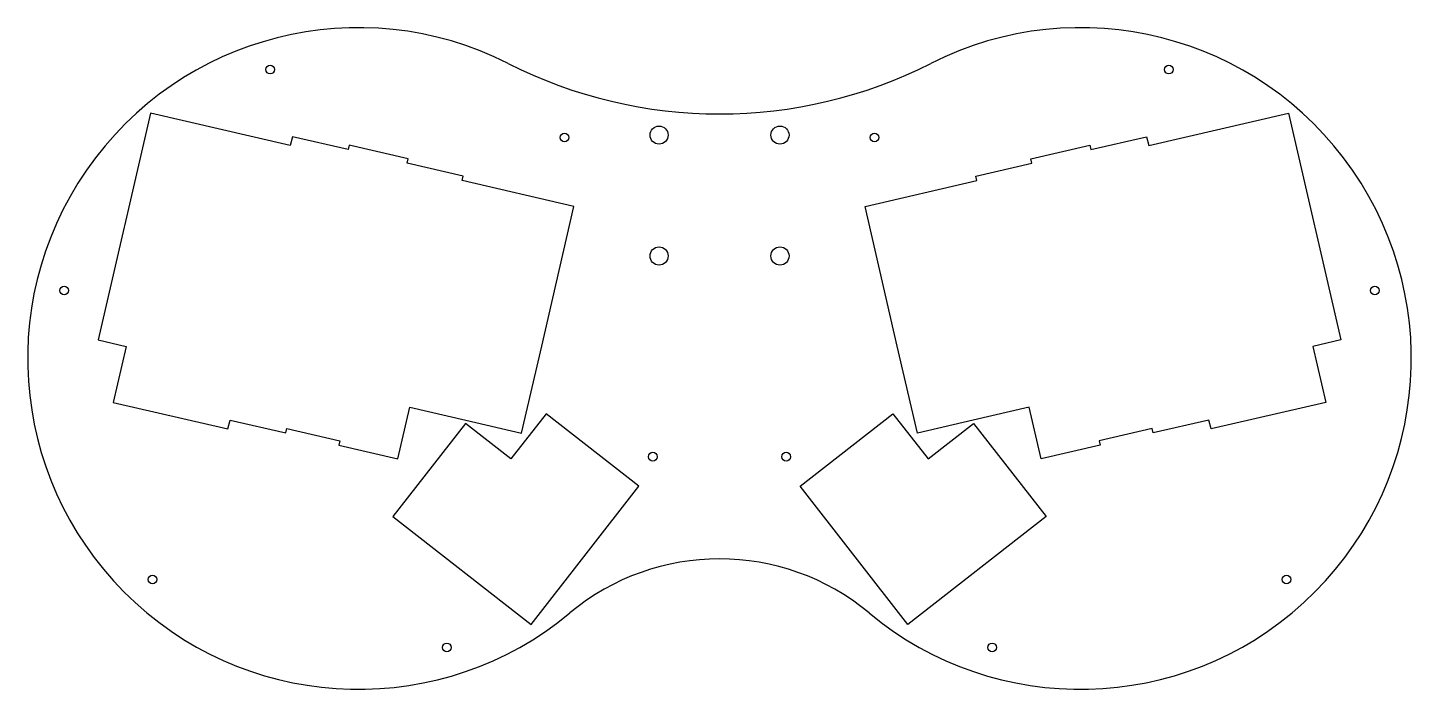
# Model space of a CAD drawing. Extents: x 0 to 458, y 0 to 219.
import ezdxf

# ---------------------------------------------------------------- set-up
doc = ezdxf.new("R2010")
doc.units = 0

# ---------------------------------------------------------------- blocks, each defined once
blk = doc.blocks.new('drill_m3')
blk.add_circle((0, 0), 1.45)
blk = doc.blocks.new('drill_7mm')
blk.add_circle((0, 0), 3)

msp = doc.modelspace()

# ---------------------------------------------------------------- linework, layer by layer
for points in [[(40.62, 190.62, 0), (23.3, 115.59, 0), (32.56, 113.46, 0), (28.28, 94.94, 0), (66.28, 86.17, 0), (66.96, 89.09, 0), (85.47, 84.82, 0), (85.81, 86.28, 0), (103.35, 82.23, 0), (103.01, 80.77, 0), (122.5, 76.27, 0), (126.43, 93.32, 0), (144.95, 89.05, 0), (163.46, 84.77, 0), (170.1, 113.52, 0), (180.78, 159.8, 0), (143.75, 168.35, 0), (144.09, 169.81, 0), (125.58, 174.08, 0), (125.92, 175.55, 0), (106.43, 180.04, 0), (106.09, 178.58, 0), (87.58, 182.86, 0), (86.9, 179.93, 0), (40.62, 190.62, 0)], [(417.25, 190.62, 0), (434.57, 115.59, 0), (425.31, 113.46, 0), (429.59, 94.94, 0), (391.59, 86.17, 0), (390.91, 89.09, 0), (372.4, 84.82, 0), (372.06, 86.28, 0), (354.52, 82.23, 0), (354.86, 80.77, 0), (335.37, 76.27, 0), (331.44, 93.32, 0), (312.92, 89.05, 0), (294.41, 84.77, 0), (287.78, 113.52, 0), (277.09, 159.8, 0), (314.12, 168.35, 0), (313.78, 169.81, 0), (332.29, 174.08, 0), (331.95, 175.55, 0), (351.44, 180.04, 0), (351.78, 178.58, 0), (370.29, 182.86, 0), (370.97, 179.93, 0), (417.25, 190.62, 0)], [(120.86, 57.2, 0), (166.57, 21.49, 0), (202.27, 67.2, 0), (171.54, 91.21, 0), (159.84, 76.24, 0), (144.87, 87.94, 0), (120.86, 57.2, 0)], [(337.01, 57.2, 0), (291.31, 21.49, 0), (255.6, 67.2, 0), (286.33, 91.21, 0), (298.03, 76.24, 0), (313, 87.94, 0), (337.01, 57.2, 0)]]:
    msp.add_polyline3d(points)
for centre, radius, start, end in [((109.47, 109.47), 109.47, 63.1246, -50.2605), ((348.4, 109.47), 109.47, 230.2605, 116.8754), ((228.94, 345.2), 154.81, 243.1246, -63.1246), ((228.94, -34.23), 77.41, 50.2605, 129.7395)]:
    msp.add_arc(centre, radius, start, end)

# ---------------------------------------------------------------- block references
for name, p in [('drill_m3', (80.24, 205.07)), ('drill_m3', (377.63, 205.07)), ('drill_m3', (177.65, 182.58)), ('drill_7mm', (208.94, 183.39)), ('drill_7mm', (248.94, 183.39)), ('drill_m3', (280.23, 182.58)), ('drill_7mm', (208.94, 143.39)), ('drill_7mm', (248.94, 143.39)), ('drill_m3', (12.06, 131.96)), ('drill_m3', (445.81, 131.96)), ('drill_m3', (206.87, 76.98)), ('drill_m3', (251, 76.98)), ('drill_m3', (41.29, 36.36)), ('drill_m3', (416.58, 36.36)), ('drill_m3', (138.7, 13.87)), ('drill_m3', (319.18, 13.87))]:
    msp.add_blockref(name, p)

doc.saveas('drawing.dxf')
